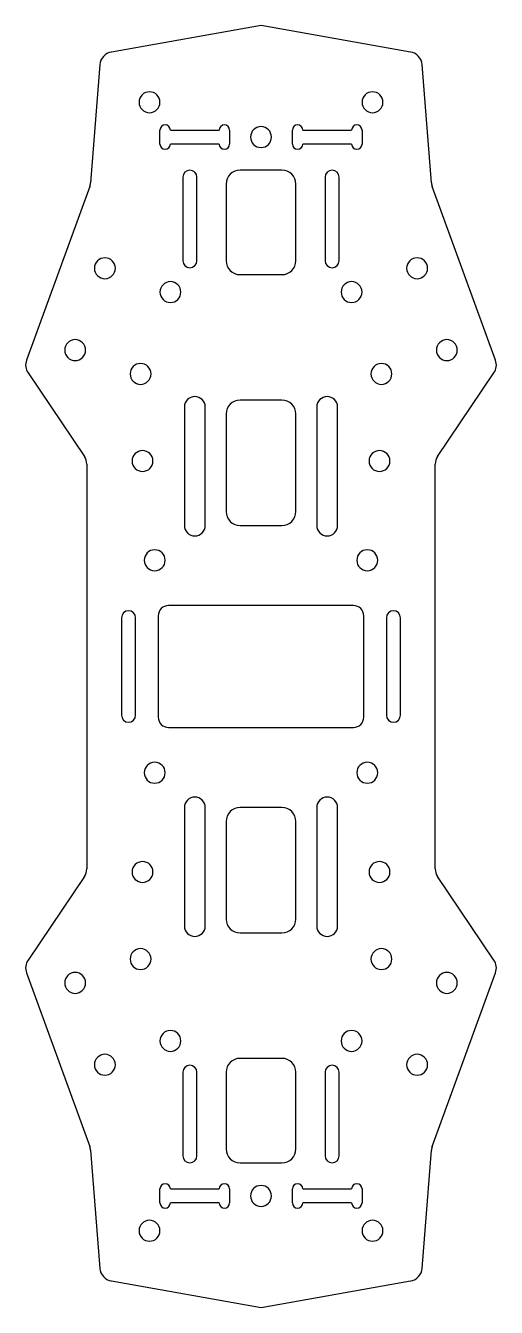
# Model space of a CAD drawing. Header units: millimetres. Extents: x -34 to 34, y -92 to 92.
import ezdxf

# ---------------------------------------------------------------- set-up
doc = ezdxf.new("R2010")
doc.units = ezdxf.units.MM
doc.layers.add('NONE', color=253, linetype='Continuous', lineweight=70, true_color=0x9f8faf)

msp = doc.modelspace()

# ---------------------------------------------------------------- linework, layer by layer
at = {"layer": 'NONE', "lineweight": -3}
for p, q in [((0, 92), (-21.47, 88.21)), ((21.47, 88.21), (0, 92)), ((-23.12, 86.4), (-24.46, 69.43)), ((24.46, 69.43), (23.12, 86.4)), ((-14.5, 75), (-14.5, 77)), ((-13, 77), (-6, 77)), ((-4.5, 77), (-4.5, 75)), ((4.5, 75), (4.5, 77)), ((6, 77), (13, 77)), ((14.5, 77), (14.5, 75)), ((-6, 75), (-13, 75)), ((13, 75), (6, 75)), ((-11.2, 70.25), (-11.2, 58.25)), ((-9.2, 58.25), (-9.2, 70.25)), ((3, 71.25), (-3, 71.25)), ((9.2, 70.25), (9.2, 58.25)), ((11.2, 58.25), (11.2, 70.25)), ((-24.57, 68.9), (-33.65, 43.96)), ((-5, 69.25), (-5, 58.25)), ((5, 58.25), (5, 69.25)), ((33.65, 43.96), (24.57, 68.9)), ((-3, 56.25), (3, 56.25)), ((-33.43, 42.16), (-25.34, 30.16)), ((25.34, 30.16), (33.43, 42.16)), ((-11, 37.25), (-11, 20.25)), ((-8, 20.25), (-8, 37.25)), ((3, 38.25), (-3, 38.25)), ((8, 37.25), (8, 20.25)), ((11, 20.25), (11, 37.25)), ((-5, 36.25), (-5, 22.25)), ((5, 22.25), (5, 36.25)), ((-25, 29.05), (-25, -29.05)), ((25, -29.05), (25, 29.05)), ((-3, 20.25), (3, 20.25)), ((13.25, 8.75), (-13.25, 8.75)), ((-20, 7), (-20, -7)), ((-18, -7), (-18, 7)), ((-14.75, 7.25), (-14.75, -7.25)), ((14.75, -7.25), (14.75, 7.25)), ((18, 7), (18, -7)), ((20, -7), (20, 7)), ((-13.25, -8.75), (13.25, -8.75)), ((-11, -20.25), (-11, -37.25)), ((-8, -37.25), (-8, -20.25)), ((3, -20.25), (-3, -20.25)), ((8, -20.25), (8, -37.25)), ((11, -37.25), (11, -20.25)), ((-5, -22.25), (-5, -36.25)), ((5, -36.25), (5, -22.25)), ((-25.34, -30.16), (-33.43, -42.16)), ((33.43, -42.16), (25.34, -30.16)), ((-3, -38.25), (3, -38.25)), ((-33.65, -43.96), (-24.57, -68.9)), ((24.57, -68.9), (33.65, -43.96)), ((3, -56.25), (-3, -56.25)), ((-11.2, -58.25), (-11.2, -70.25)), ((-9.2, -70.25), (-9.2, -58.25)), ((-5, -58.25), (-5, -69.25)), ((5, -69.25), (5, -58.25)), ((9.2, -58.25), (9.2, -70.25)), ((11.2, -70.25), (11.2, -58.25)), ((-24.46, -69.43), (-23.12, -86.4)), ((23.12, -86.4), (24.46, -69.43)), ((-3, -71.25), (3, -71.25)), ((-14.5, -77), (-14.5, -75)), ((-13, -75), (-6, -75)), ((-4.5, -75), (-4.5, -77)), ((4.5, -77), (4.5, -75)), ((6, -75), (13, -75)), ((14.5, -75), (14.5, -77)), ((-6, -77), (-13, -77)), ((13, -77), (6, -77)), ((-21.47, -88.21), (0, -92)), ((0, -92), (21.47, -88.21))]:
    msp.add_line(p, q, dxfattribs=at)
at = {"layer": 'NONE', "lineweight": -3, "extrusion": (0, 0, -1)}
for centre in [(16, 81), (-16, 81), (0, 76), (22.4, 57.17), (-22.4, 57.17), (13, 53.75), (-13, 53.75), (26.67, 45.42), (-26.67, 45.42), (17.28, 42), (-17.28, 42), (17, 29.5), (-17, 29.5), (15.25, 15.25), (-15.25, 15.25), (15.25, -15.25), (-15.25, -15.25), (17, -29.5), (-17, -29.5), (17.28, -42), (-17.28, -42), (26.67, -45.42), (-26.67, -45.42), (13, -53.75), (-13, -53.75), (22.4, -57.17), (-22.4, -57.17), (0, -76), (16, -81), (-16, -81)]:
    msp.add_circle(centre, 1.5, dxfattribs=at)
at = {"layer": 'NONE', "lineweight": -3}
for centre, radius, start, end in [((-21.13, 86.24), 2, 100, 175.5), ((21.13, 86.24), 2, 4.5, 80), ((-13.75, 77), 0.75, 360, 180), ((-5.25, 77), 0.75, 0, 180), ((5.25, 77), 0.75, 360, 180), ((13.75, 77), 0.75, 0, 180), ((-13.75, 75), 0.75, 180, 0), ((-5.25, 75), 0.75, 180, 0), ((5.25, 75), 0.75, 180, 0), ((13.75, 75), 0.75, 180, 0), ((-10.2, 70.25), 1, 0, 180), ((-3, 69.25), 2, 90, 180), ((3, 69.25), 2, 0, 90), ((10.2, 70.25), 1, 0, 180), ((-26.45, 69.59), 2, 340, 355.5), ((26.45, 69.59), 2, 184.5, 200), ((-10.2, 58.25), 1, 180, 0), ((-3, 58.25), 2, 180, 270), ((3, 58.25), 2, 270, 0), ((10.2, 58.25), 1, 180, 0), ((-31.77, 43.27), 2, 160, 214), ((31.77, 43.27), 2, 326, 20), ((-9.5, 37.25), 1.5, 0, 180), ((9.5, 37.25), 1.5, 0, 180), ((-3, 36.25), 2, 90, 180), ((3, 36.25), 2, 0, 90), ((-27, 29.05), 2, 360, 34), ((27, 29.05), 2, 146, 180), ((-3, 22.25), 2, 180, 270), ((3, 22.25), 2, 270, 0), ((-9.5, 20.25), 1.5, 180, 0), ((9.5, 20.25), 1.5, 180, 0), ((-19, 7), 1, 0, 180), ((-13.25, 7.25), 1.5, 90, 180), ((13.25, 7.25), 1.5, 360, 90), ((19, 7), 1, 0, 180), ((-19, -7), 1, 180, 0), ((-13.25, -7.25), 1.5, 180, 270), ((13.25, -7.25), 1.5, 270, 0), ((19, -7), 1, 180, 0), ((-9.5, -20.25), 1.5, 0, 180), ((9.5, -20.25), 1.5, 0, 180), ((-3, -22.25), 2, 90, 180), ((3, -22.25), 2, 0, 90), ((-27, -29.05), 2, 326, 0), ((27, -29.05), 2, 180, 214), ((-3, -36.25), 2, 180, 270), ((3, -36.25), 2, 270, 0), ((-9.5, -37.25), 1.5, 180, 0), ((9.5, -37.25), 1.5, 180, 0), ((-31.77, -43.27), 2, 146, 200), ((31.77, -43.27), 2, 340, 34), ((-3, -58.25), 2, 90, 180), ((3, -58.25), 2, 0, 90), ((-10.2, -58.25), 1, 0, 180), ((10.2, -58.25), 1, 0, 180), ((-26.45, -69.59), 2, 4.5, 20), ((-3, -69.25), 2, 180, 270), ((3, -69.25), 2, 270, 0), ((26.45, -69.59), 2, 160, 175.5), ((-10.2, -70.25), 1, 180, 0), ((10.2, -70.25), 1, 180, 0), ((-13.75, -75), 0.75, 360, 180), ((-5.25, -75), 0.75, 0, 180), ((5.25, -75), 0.75, 360, 180), ((13.75, -75), 0.75, 0, 180), ((-13.75, -77), 0.75, 180, 0), ((-5.25, -77), 0.75, 180, 0), ((5.25, -77), 0.75, 180, 0), ((13.75, -77), 0.75, 180, 0), ((-21.13, -86.24), 2, 184.5, 260), ((21.13, -86.24), 2, 280, 355.5)]:
    msp.add_arc(centre, radius, start, end, dxfattribs=at)

doc.saveas('drawing.dxf')
